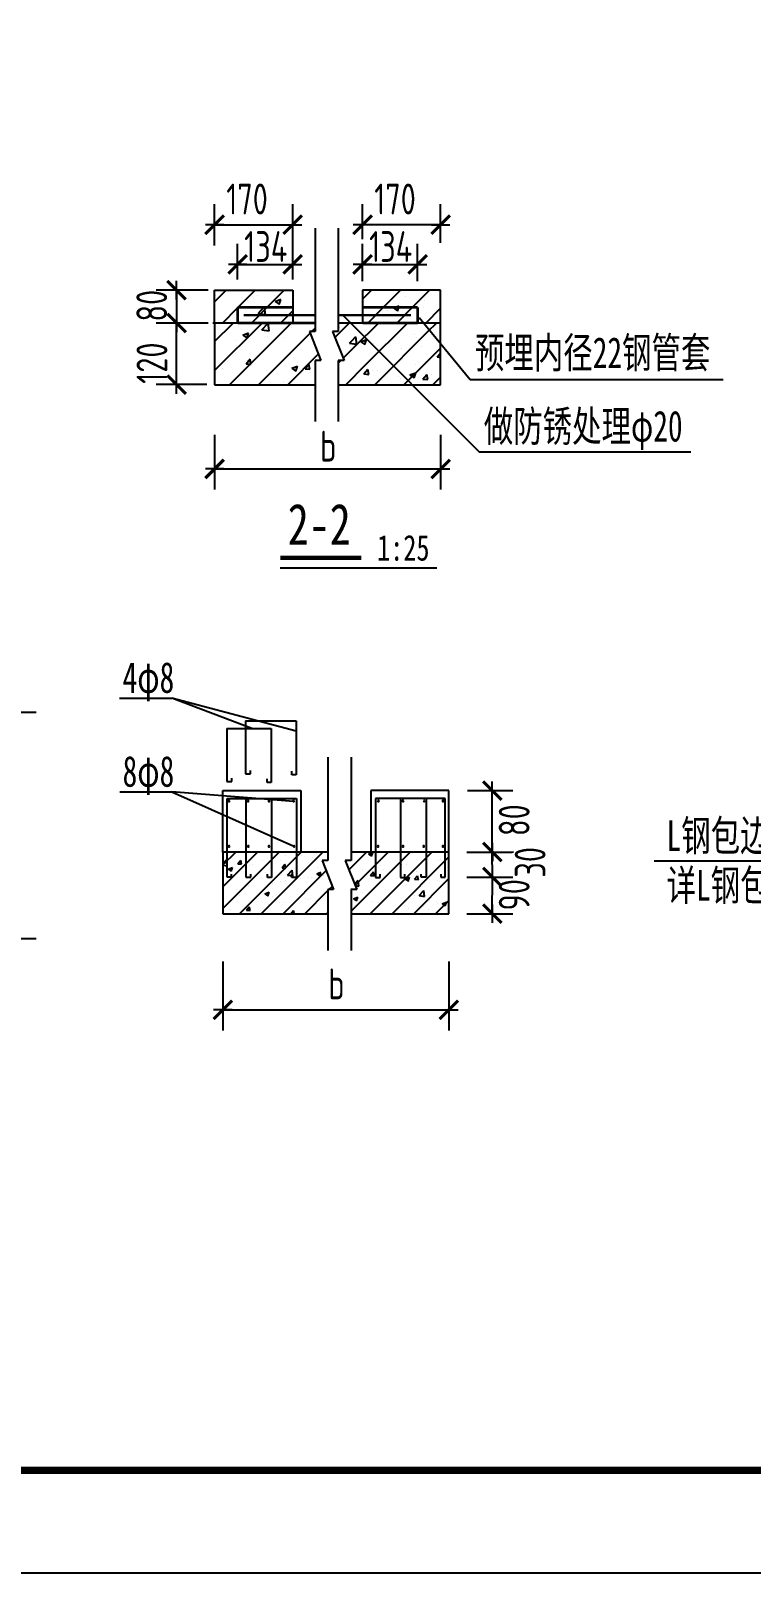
# Model space of a CAD drawing. Extents: x 2969 to 3809, y -1283 to -33.
# Drawn here: x 3108.4 to 3178.5, y -1282.8 to -1132.8 of the extents above; entities that cross this region are included whole.
import ezdxf

# ---------------------------------------------------------------- set-up
doc = ezdxf.new("R2010")
doc.units = 0
doc.header["$LTSCALE"] = 10
for name, color, linetype in [('0-TK', 7, 'Continuous'), ('填充', 8, 'Continuous'), ('尺寸标注', 1, 'Continuous'), ('文字', 3, 'Continuous'), ('标注引线', 3, 'Continuous'), ('轮廓', 7, 'Continuous'), ('钢筋', 4, 'Continuous')]:
    doc.layers.add(name, color=color, linetype=linetype)
doc.styles.add('GJ', font='tssdeng.shx', dxfattribs={"width": 0.75, "bigfont": 'hztxt.shx'})
doc.styles.add('HZTXT', font='仿宋_GB2312_0.ttf', dxfattribs={"width": 0.6, "height": 1.25})

# ---------------------------------------------------------------- blocks, each defined once
blk = doc.blocks.new('_DIMX')
blk.add_line((-150, 0), (150, 0))
at = {"const_width": 50}
blk.add_lwpolyline([(-150.36, -150.36), (150.36, 150.36)], dxfattribs=at)

msp = doc.modelspace()

# ---------------------------------------------------------------- linework, layer by layer
at = {"linetype": 'Continuous', "const_width": 0.7}
msp.add_lwpolyline([(2994.454, -995.813), (3379.454, -995.813), (3379.454, -1272.813), (2994.454, -1272.813)], close=True, dxfattribs=at)
at = {"layer": '0-TK'}
msp.add_lwpolyline([(2969.454, -985.813), (3389.454, -985.813), (3389.454, -1282.813), (2969.454, -1282.813)], close=True, dxfattribs=at)
at = {"layer": '填充'}
for p, q in [((3126.265, -1159.115), (3127.392, -1157.987)), ((3128.549, -1159.659), (3130.221, -1157.987)), ((3131.378, -1159.659), (3133.049, -1157.987)), ((3132.049, -1158.098), (3132.049, -1158.098)), ((3140.665, -1158.857), (3141.535, -1157.987)), ((3142.691, -1159.659), (3144.363, -1157.987)), ((3145.52, -1159.659), (3147.191, -1157.987)), ((3148.095, -1158.154), (3148.095, -1158.154)), ((3126.298, -1159.096), (3126.298, -1159.096)), ((3126.377, -1158.558), (3126.377, -1158.558)), ((3127.021, -1161.187), (3128.504, -1159.704)), ((3128.504, -1159.704), (3128.549, -1159.659)), ((3129.465, -1158.992), (3129.465, -1158.992)), ((3129.849, -1161.187), (3131.378, -1159.659)), ((3130.07, -1158.802), (3130.07, -1158.802)), ((3130.406, -1158.533), (3130.406, -1158.533)), ((3130.494, -1160.251), (3131.062, -1159.659)), ((3131.062, -1159.659), (3131.117, -1159.601)), ((3131.118, -1159.659), (3131.115, -1159.63)), ((3131.203, -1160.389), (3131.118, -1159.659)), ((3132.073, -1158.539), (3132.073, -1158.539)), ((3132.161, -1159.084), (3132.722, -1158.869)), ((3132.161, -1159.084), (3132.559, -1159.352)), ((3132.557, -1159.387), (3132.719, -1158.904)), ((3133.736, -1159.172), (3133.736, -1159.172)), ((3141.163, -1161.187), (3142.691, -1159.659)), ((3142.277, -1159.533), (3142.277, -1159.533)), ((3142.612, -1159.521), (3142.612, -1159.521)), ((3143.429, -1158.955), (3143.429, -1158.955)), ((3143.659, -1159.724), (3143.829, -1159.659)), ((3143.659, -1159.724), (3144.056, -1159.993)), ((3143.829, -1159.659), (3144.219, -1159.509)), ((3143.991, -1161.187), (3145.52, -1159.659)), ((3144.054, -1160.028), (3144.178, -1159.659)), ((3144.178, -1159.659), (3144.216, -1159.544)), ((3144.861, -1158.639), (3144.861, -1158.639)), ((3146.548, -1159.714), (3146.548, -1159.714)), ((3146.653, -1159.009), (3146.653, -1159.009)), ((3146.82, -1161.187), (3148.265, -1159.742)), ((3148.136, -1159.302), (3148.136, -1159.302)), ((3126.265, -1162.985), (3128.062, -1161.187)), ((3126.265, -1165.813), (3130.891, -1161.187)), ((3127.719, -1167.187), (3133.719, -1161.187)), ((3130.494, -1160.251), (3131.206, -1160.361)), ((3130.847, -1161.839), (3131.47, -1161.19)), ((3131.558, -1161.955), (3131.47, -1161.196)), ((3132.678, -1161.187), (3133.865, -1160)), ((3138.863, -1161.7), (3139.376, -1161.187)), ((3139.938, -1163.453), (3142.204, -1161.187)), ((3141.014, -1165.206), (3145.033, -1161.187)), ((3141.486, -1161.202), (3141.486, -1161.202)), ((3143.083, -1159.967), (3143.083, -1159.967)), ((3147.053, -1161.995), (3147.861, -1161.187)), ((3128.589, -1161.557), (3128.589, -1161.557)), ((3129.002, -1162.373), (3129.562, -1162.158)), ((3129.002, -1162.373), (3129.4, -1162.641)), ((3129.399, -1162.649), (3129.562, -1162.165)), ((3129.555, -1162.187), (3129.555, -1162.187)), ((3130.548, -1167.187), (3135.56, -1162.174)), ((3130.847, -1161.839), (3131.559, -1161.95)), ((3131.401, -1162.53), (3131.401, -1162.53)), ((3132.86, -1161.738), (3132.86, -1161.738)), ((3133.09, -1162.604), (3133.09, -1162.604)), ((3133.71, -1161.587), (3133.71, -1161.587)), ((3135.707, -1162.027), (3136.062, -1161.673)), ((3137.968, -1162.595), (3138.863, -1161.7)), ((3138.456, -1161.601), (3138.456, -1161.601)), ((3139.614, -1162.925), (3140.008, -1162.514)), ((3140.096, -1163.28), (3140.008, -1162.52)), ((3140.499, -1163.014), (3141.059, -1162.799)), ((3140.896, -1163.289), (3141.059, -1162.806)), ((3141.401, -1162.099), (3141.401, -1162.099)), ((3142.089, -1166.959), (3147.053, -1161.995)), ((3145.671, -1162.279), (3145.671, -1162.279)), ((3145.916, -1162.575), (3145.916, -1162.575)), ((3126.369, -1163.193), (3126.369, -1163.193)), ((3128.371, -1162.929), (3128.371, -1162.929)), ((3128.424, -1163.405), (3128.424, -1163.405)), ((3133.376, -1167.187), (3136.363, -1164.2)), ((3133.613, -1164.25), (3133.613, -1164.25)), ((3138.771, -1164.621), (3139.938, -1163.453)), ((3139.382, -1164.358), (3139.382, -1164.358)), ((3139.385, -1163.163), (3139.614, -1162.925)), ((3139.385, -1163.163), (3139.8, -1163.228)), ((3139.8, -1163.228), (3140.097, -1163.274)), ((3140.499, -1163.014), (3140.897, -1163.282)), ((3141.761, -1163.175), (3141.761, -1163.175)), ((3144.434, -1163.693), (3144.434, -1163.693)), ((3144.69, -1167.187), (3148.172, -1163.705)), ((3146.437, -1163.429), (3146.437, -1163.429)), ((3147.923, -1164.488), (3148.265, -1164.131)), ((3148.172, -1163.705), (3148.265, -1163.612)), ((3127.031, -1165.645), (3127.031, -1165.645)), ((3129.297, -1165.685), (3129.297, -1165.685)), ((3129.324, -1165.143), (3129.71, -1164.683)), ((3129.324, -1165.143), (3129.802, -1165.185)), ((3129.457, -1164.85), (3129.457, -1164.85)), ((3129.802, -1165.192), (3129.709, -1164.691)), ((3131.302, -1165.826), (3131.302, -1165.826)), ((3133.777, -1165.594), (3134.337, -1165.379)), ((3133.777, -1165.594), (3134.175, -1165.862)), ((3134.175, -1165.87), (3134.337, -1165.386)), ((3134.349, -1165.02), (3134.349, -1165.02)), ((3135.062, -1165.645), (3135.448, -1165.185)), ((3135.062, -1165.645), (3135.541, -1165.687)), ((3135.54, -1165.694), (3135.448, -1165.193)), ((3136.352, -1164.757), (3136.352, -1164.757)), ((3138.303, -1165.088), (3138.552, -1164.839)), ((3139.033, -1167.187), (3141.014, -1165.206)), ((3140.8, -1166.147), (3141.186, -1165.687)), ((3141.278, -1166.196), (3141.186, -1165.695)), ((3141.664, -1165.838), (3141.664, -1165.838)), ((3142.09, -1165.776), (3142.09, -1165.776)), ((3145.819, -1165.238), (3145.819, -1165.238)), ((3146.756, -1164.975), (3146.756, -1164.975)), ((3147.923, -1164.488), (3148.265, -1164.541)), ((3126.267, -1166.084), (3126.267, -1166.084)), ((3128.718, -1166.72), (3128.718, -1166.72)), ((3132.988, -1166.9), (3132.988, -1166.9)), ((3133.515, -1166.913), (3133.515, -1166.913)), ((3135.572, -1166.006), (3135.572, -1166.006)), ((3139.843, -1166.187), (3139.843, -1166.187)), ((3140.8, -1166.147), (3141.279, -1166.189)), ((3141.861, -1167.187), (3142.089, -1166.959)), ((3142.33, -1166.848), (3142.33, -1166.848)), ((3144.113, -1166.367), (3144.113, -1166.367)), ((3144.332, -1166.584), (3144.332, -1166.584)), ((3145.274, -1166.235), (3145.834, -1166.02)), ((3145.274, -1166.235), (3145.672, -1166.503)), ((3145.672, -1166.51), (3145.834, -1166.027)), ((3146.539, -1166.649), (3146.924, -1166.189)), ((3146.539, -1166.649), (3147.017, -1166.691)), ((3147.016, -1166.698), (3146.924, -1166.197)), ((3147.362, -1166.185), (3147.362, -1166.185)), ((3147.518, -1167.187), (3148.265, -1166.44)), ((3127.064, -1213.909), (3128.319, -1212.653)), ((3127.064, -1216.03), (3130.44, -1212.653)), ((3127.064, -1218.151), (3132.562, -1212.653)), ((3127.064, -1213.795), (3127.423, -1213.42)), ((3127.489, -1213.996), (3127.423, -1213.426)), ((3128.52, -1213.803), (3128.809, -1213.459)), ((3128.52, -1213.803), (3128.879, -1213.835)), ((3128.65, -1213.819), (3128.65, -1213.819)), ((3128.683, -1218.653), (3134.683, -1212.653)), ((3128.878, -1213.842), (3128.809, -1213.466)), ((3129.645, -1213.641), (3129.645, -1213.641)), ((3129.907, -1213.843), (3129.907, -1213.843)), ((3130.804, -1218.653), (3136.804, -1212.653)), ((3130.923, -1213.52), (3130.923, -1213.52)), ((3132.714, -1213.525), (3132.714, -1213.525)), ((3132.824, -1214.18), (3133.113, -1213.835)), ((3133.182, -1214.219), (3133.112, -1213.842)), ((3133.145, -1213.04), (3133.145, -1213.04)), ((3134.712, -1213.021), (3134.712, -1213.021)), ((3135.745, -1213.141), (3135.745, -1213.141)), ((3136.214, -1212.823), (3136.214, -1212.823)), ((3139.327, -1214.373), (3141.047, -1212.653)), ((3139.539, -1218.404), (3145.29, -1212.653)), ((3139.929, -1215.892), (3143.168, -1212.653)), ((3141.239, -1212.854), (3141.659, -1212.693)), ((3141.239, -1212.854), (3141.537, -1213.055)), ((3141.411, -1218.653), (3147.411, -1212.653)), ((3141.537, -1213.063), (3141.658, -1212.7)), ((3143.532, -1218.653), (3149.064, -1213.122)), ((3144.472, -1213.895), (3144.472, -1213.895)), ((3144.899, -1213.882), (3144.899, -1213.882)), ((3145.933, -1213.338), (3145.933, -1213.338)), ((3148.016, -1213.432), (3148.016, -1213.432)), ((3148.261, -1213.396), (3148.261, -1213.396)), ((3127.064, -1213.924), (3127.49, -1213.99)), ((3127.148, -1214.017), (3127.148, -1214.017)), ((3127.575, -1214.309), (3127.995, -1214.147)), ((3127.575, -1214.309), (3127.873, -1214.51)), ((3127.872, -1214.517), (3127.994, -1214.155)), ((3127.969, -1214.513), (3127.969, -1214.513)), ((3129.633, -1213.948), (3129.633, -1213.948)), ((3131.172, -1214.649), (3131.172, -1214.649)), ((3132.824, -1214.18), (3133.182, -1214.211)), ((3132.926, -1218.653), (3137.12, -1214.459)), ((3133.109, -1213.978), (3133.109, -1213.978)), ((3133.134, -1215.388), (3133.134, -1215.388)), ((3133.359, -1214.901), (3133.827, -1214.414)), ((3133.359, -1214.901), (3133.893, -1214.983)), ((3133.892, -1214.989), (3133.826, -1214.42)), ((3134.375, -1214.784), (3134.375, -1214.784)), ((3134.636, -1215.19), (3134.636, -1215.19)), ((3135.436, -1215.14), (3135.436, -1215.14)), ((3135.672, -1215.139), (3135.672, -1215.139)), ((3136.197, -1214.789), (3136.617, -1214.628)), ((3136.197, -1214.789), (3136.496, -1214.991)), ((3136.312, -1214.114), (3136.312, -1214.114)), ((3136.495, -1214.998), (3136.617, -1214.635)), ((3136.908, -1214.891), (3136.908, -1214.891)), ((3137.127, -1214.556), (3137.148, -1214.531)), ((3137.127, -1214.556), (3137.16, -1214.559)), ((3139.515, -1214.249), (3139.515, -1214.249)), ((3139.881, -1215.771), (3140.23, -1215.407)), ((3140.296, -1215.982), (3140.23, -1215.413)), ((3140.697, -1214.392), (3140.697, -1214.392)), ((3140.78, -1215.055), (3140.78, -1215.055)), ((3141.431, -1214.933), (3141.72, -1214.588)), ((3141.431, -1214.933), (3141.79, -1214.964)), ((3141.789, -1214.972), (3141.72, -1214.596)), ((3141.869, -1214.266), (3141.869, -1214.266)), ((3142.199, -1214.194), (3142.199, -1214.194)), ((3142.434, -1213.939), (3142.434, -1213.939)), ((3142.718, -1214.384), (3142.718, -1214.384)), ((3143.983, -1215.19), (3143.983, -1215.19)), ((3144.82, -1215.27), (3145.24, -1215.109)), ((3144.82, -1215.27), (3145.119, -1215.471)), ((3145.118, -1215.478), (3145.24, -1215.116)), ((3145.654, -1218.653), (3149.064, -1215.243)), ((3145.734, -1215.309), (3146.024, -1214.965)), ((3145.734, -1215.309), (3146.093, -1215.341)), ((3145.921, -1214.52), (3145.921, -1214.52)), ((3146.093, -1215.348), (3146.023, -1214.972)), ((3147.186, -1215.325), (3147.186, -1215.325)), ((3128.438, -1216.341), (3128.438, -1216.341)), ((3128.713, -1216.893), (3128.713, -1216.893)), ((3129.344, -1215.887), (3129.344, -1215.887)), ((3129.56, -1215.945), (3129.56, -1215.945)), ((3131.156, -1216.724), (3131.576, -1216.563)), ((3131.156, -1216.724), (3131.454, -1216.926)), ((3131.454, -1216.933), (3131.576, -1216.571)), ((3131.937, -1215.74), (3131.937, -1215.74)), ((3132.641, -1215.523), (3132.641, -1215.523)), ((3135.047, -1218.653), (3137.297, -1216.403)), ((3137.395, -1216.305), (3137.722, -1215.978)), ((3139.941, -1215.921), (3140.296, -1215.977)), ((3140.621, -1216.561), (3140.621, -1216.561)), ((3141.796, -1216.264), (3141.796, -1216.264)), ((3142.893, -1216.261), (3142.893, -1216.261)), ((3144.826, -1215.88), (3144.826, -1215.88)), ((3145.686, -1216.918), (3145.686, -1216.918)), ((3146.166, -1216.887), (3146.634, -1216.4)), ((3146.166, -1216.887), (3146.7, -1216.97)), ((3146.699, -1216.976), (3146.633, -1216.406)), ((3146.683, -1215.763), (3146.683, -1215.763)), ((3147.943, -1215.43), (3147.943, -1215.43)), ((3148.185, -1215.565), (3148.185, -1215.565)), ((3127.766, -1218.253), (3127.766, -1218.253)), ((3129.353, -1218.316), (3129.642, -1217.972)), ((3129.353, -1218.316), (3129.711, -1218.348)), ((3129.487, -1217.943), (3129.487, -1217.943)), ((3129.711, -1218.355), (3129.641, -1217.979)), ((3131.555, -1217.754), (3131.555, -1217.754)), ((3131.916, -1217.028), (3131.916, -1217.028)), ((3132.568, -1217.52), (3132.568, -1217.52)), ((3133.057, -1217.556), (3133.057, -1217.556)), ((3133.69, -1218.653), (3133.946, -1218.348)), ((3134, -1218.653), (3133.945, -1218.356)), ((3135.119, -1217.163), (3135.119, -1217.163)), ((3135.33, -1217.257), (3135.33, -1217.257)), ((3135.599, -1217.136), (3135.599, -1217.136)), ((3139.779, -1217.205), (3140.199, -1217.044)), ((3139.779, -1217.205), (3140.077, -1217.406)), ((3140.077, -1217.414), (3140.198, -1217.051)), ((3141.525, -1217.434), (3141.525, -1217.434)), ((3141.723, -1218.261), (3141.723, -1218.261)), ((3142.187, -1217.519), (3142.187, -1217.519)), ((3144.727, -1217.569), (3144.727, -1217.569)), ((3144.753, -1217.877), (3144.753, -1217.877)), ((3145.104, -1218.129), (3145.104, -1218.129)), ((3146.606, -1217.931), (3146.606, -1217.931)), ((3147.123, -1218.235), (3147.123, -1218.235)), ((3147.775, -1218.653), (3149.064, -1217.365)), ((3147.87, -1217.427), (3147.87, -1217.427)), ((3147.93, -1217.705), (3147.93, -1217.705)), ((3148.402, -1217.686), (3148.822, -1217.524)), ((3148.402, -1217.686), (3148.7, -1217.887)), ((3148.699, -1217.894), (3148.821, -1217.532)), ((3148.879, -1217.632), (3148.879, -1217.632)), ((3137.168, -1218.653), (3137.297, -1218.524)), ((3141.315, -1218.628), (3141.315, -1218.628))]:
    msp.add_line(p, q, dxfattribs=at)
at = {"layer": '尺寸标注'}
for p, q in [((3126.265, -1153.657), (3126.265, -1149.626)), ((3133.865, -1153.657), (3133.865, -1149.626)), ((3140.665, -1153.017), (3140.665, -1149.626)), ((3148.265, -1153.38), (3148.265, -1149.626)), ((3126.271, -1151.626), (3133.859, -1151.626)), ((3148.259, -1151.626), (3140.671, -1151.626)), ((3128.504, -1156.969), (3128.504, -1153.48)), ((3133.865, -1156.969), (3133.865, -1153.48)), ((3140.661, -1157.115), (3140.661, -1153.48)), ((3146.022, -1157.115), (3146.022, -1153.48)), ((3128.51, -1155.48), (3133.859, -1155.48)), ((3140.667, -1155.48), (3146.016, -1155.48)), ((3125.63, -1157.987), (3120.563, -1157.987)), ((3122.563, -1157.993), (3122.563, -1161.181)), ((3125.513, -1161.187), (3120.563, -1161.187)), ((3125.63, -1161.187), (3120.563, -1161.187)), ((3122.563, -1161.181), (3122.563, -1161.175)), ((3122.563, -1167.183), (3122.563, -1161.187)), ((3125.513, -1167.183), (3120.563, -1167.183)), ((3122.563, -1167.189), (3122.563, -1167.195)), ((3126.265, -1172.061), (3126.265, -1177.379)), ((3148.265, -1172.061), (3148.265, -1177.379)), ((3126.271, -1175.379), (3148.259, -1175.379)), ((3100.982, -1199.058), (3108.898, -1199.058)), ((3150.867, -1206.683), (3155.293, -1206.683)), ((3153.293, -1212.647), (3153.293, -1206.689)), ((3153.293, -1211.753), (3153.294, -1213.553)), ((3150.808, -1212.653), (3155.235, -1212.653)), ((3150.867, -1212.653), (3155.352, -1212.652)), ((3153.293, -1212.647), (3153.293, -1212.641)), ((3153.294, -1215.092), (3153.293, -1212.653)), ((3150.809, -1215.093), (3155.294, -1215.091)), ((3150.809, -1215.093), (3155.294, -1215.093)), ((3153.293, -1218.648), (3153.294, -1215.099)), ((3153.294, -1215.992), (3153.294, -1214.192)), ((3153.294, -1215.098), (3153.294, -1215.104)), ((3150.808, -1218.653), (3155.293, -1218.654)), ((3100.982, -1221.058), (3108.898, -1221.058)), ((3127.064, -1223.314), (3127.064, -1230.007)), ((3149.064, -1223.314), (3149.064, -1230.007)), ((3127.07, -1228.007), (3149.058, -1228.007))]:
    msp.add_line(p, q, dxfattribs=at)
at = {"layer": '标注引线'}
for p, q in [((3138.754, -1160.423), (3152.006, -1173.73)), ((3146.179, -1160.659), (3151.141, -1166.677)), ((3151.141, -1166.677), (3175.774, -1166.677)), ((3152.006, -1173.73), (3172.609, -1173.73)), ((3147.893, -1185.036), (3132.65, -1185.036)), ((3117.005, -1197.68), (3122.105, -1197.68)), ((3134.193, -1200.899), (3122.105, -1197.68)), ((3129.885, -1200.623), (3122.105, -1197.68)), ((3117.033, -1206.811), (3122.106, -1206.811)), ((3133.968, -1207.745), (3122.106, -1206.811)), ((3122.106, -1206.811), (3133.968, -1212.099)), ((3196.579, -1213.544), (3169.047, -1213.544))]:
    msp.add_line(p, q, dxfattribs=at)
at = {"layer": '标注引线', "const_width": 0.4}
msp.add_lwpolyline([(3140.537, -1184.036), (3132.65, -1184.036)], dxfattribs=at)
at = {"layer": '轮廓'}
for p, q in [((3136.062, -1151.945), (3136.062, -1162.027)), ((3138.303, -1151.945), (3138.303, -1162.027)), ((3126.265, -1161.187), (3126.265, -1157.987)), ((3126.265, -1157.987), (3133.865, -1157.987)), ((3133.865, -1157.987), (3133.865, -1161.187)), ((3148.265, -1157.987), (3140.665, -1157.987)), ((3140.665, -1157.987), (3140.665, -1161.187)), ((3148.265, -1161.187), (3148.265, -1157.987)), ((3136.062, -1161.187), (3126.1, -1161.187)), ((3126.265, -1161.187), (3126.265, -1167.187)), ((3148.265, -1161.187), (3138.303, -1161.187)), ((3148.265, -1167.187), (3148.265, -1161.187)), ((3136.062, -1162.027), (3135.502, -1162.027)), ((3135.502, -1162.027), (3136.616, -1164.839)), ((3138.303, -1162.027), (3137.744, -1162.027)), ((3137.744, -1162.027), (3138.858, -1164.839)), ((3136.616, -1164.839), (3136.057, -1164.839)), ((3136.062, -1164.839), (3136.062, -1170.76)), ((3138.858, -1164.839), (3138.298, -1164.839)), ((3138.303, -1164.839), (3138.303, -1170.76)), ((3126.265, -1167.187), (3136.062, -1167.187)), ((3138.303, -1167.187), (3148.265, -1167.187)), ((3137.297, -1203.411), (3137.297, -1213.493)), ((3139.539, -1203.411), (3139.539, -1213.493)), ((3127.064, -1212.653), (3127.064, -1206.683)), ((3127.064, -1206.683), (3134.664, -1206.683)), ((3134.664, -1206.683), (3134.664, -1212.653)), ((3149.064, -1206.683), (3141.464, -1206.683)), ((3141.464, -1206.683), (3141.464, -1212.653)), ((3149.064, -1212.653), (3149.064, -1206.683)), ((3127.064, -1212.653), (3127.064, -1218.653)), ((3137.297, -1212.653), (3127.064, -1212.653)), ((3137.297, -1213.493), (3136.737, -1213.493)), ((3136.737, -1213.493), (3137.851, -1216.305)), ((3139.539, -1213.493), (3138.979, -1213.493)), ((3138.979, -1213.493), (3140.093, -1216.305)), ((3149.064, -1212.653), (3139.539, -1212.653)), ((3149.064, -1218.653), (3149.064, -1212.653)), ((3127.072, -1216.186), (3127.072, -1216.186)), ((3137.851, -1216.305), (3137.292, -1216.305)), ((3137.297, -1216.305), (3137.297, -1222.226)), ((3140.093, -1216.305), (3139.533, -1216.305)), ((3139.539, -1216.305), (3139.539, -1222.226)), ((3127.064, -1218.653), (3137.297, -1218.653)), ((3139.539, -1218.653), (3149.064, -1218.653))]:
    msp.add_line(p, q, dxfattribs=at)
at = {"layer": '钢筋'}
for p, q in [((3129.269, -1199.88), (3129.269, -1205.041)), ((3129.269, -1199.88), (3134.193, -1199.88)), ((3134.193, -1199.88), (3134.193, -1205.147)), ((3127.439, -1200.623), (3127.439, -1205.784)), ((3127.439, -1200.623), (3131.774, -1200.623)), ((3131.774, -1200.623), (3131.774, -1205.891)), ((3129.766, -1205.041), (3129.766, -1204.739)), ((3133.784, -1205.147), (3133.784, -1204.774)), ((3127.439, -1205.784), (3127.936, -1205.784)), ((3127.936, -1205.784), (3127.936, -1205.482)), ((3129.269, -1205.041), (3129.766, -1205.041)), ((3131.365, -1205.891), (3131.365, -1205.518)), ((3131.774, -1205.891), (3131.365, -1205.891)), ((3134.193, -1205.147), (3133.784, -1205.147)), ((3127.476, -1215.092), (3127.476, -1207.436)), ((3127.476, -1207.436), (3134.23, -1207.436)), ((3129.305, -1207.436), (3129.305, -1215.087)), ((3131.81, -1207.436), (3131.81, -1215.132)), ((3134.23, -1207.436), (3134.23, -1215.141)), ((3148.688, -1207.436), (3141.934, -1207.436)), ((3141.934, -1207.436), (3141.934, -1215.141)), ((3144.353, -1207.436), (3144.353, -1215.132)), ((3146.858, -1207.436), (3146.858, -1215.087)), ((3148.688, -1215.092), (3148.688, -1207.436)), ((3127.867, -1215.092), (3127.476, -1215.092)), ((3127.867, -1214.824), (3127.867, -1215.092)), ((3129.305, -1215.087), (3129.803, -1215.088)), ((3129.803, -1215.088), (3129.803, -1214.81)), ((3131.402, -1215.132), (3131.402, -1214.81)), ((3131.81, -1215.132), (3131.402, -1215.132)), ((3133.78, -1215.143), (3133.78, -1214.82)), ((3134.23, -1215.141), (3133.78, -1215.143)), ((3141.934, -1215.141), (3142.384, -1215.143)), ((3142.384, -1215.143), (3142.384, -1214.82)), ((3144.353, -1215.132), (3144.762, -1215.132)), ((3144.762, -1215.132), (3144.762, -1214.81)), ((3146.361, -1215.088), (3146.361, -1214.81)), ((3146.858, -1215.087), (3146.361, -1215.088)), ((3148.296, -1214.824), (3148.296, -1215.092)), ((3148.296, -1215.092), (3148.688, -1215.092))]:
    msp.add_line(p, q, dxfattribs=at)
at = {"layer": '钢筋', "const_width": 0.25}
for points in [[(3128.504, -1161.187), (3128.504, -1159.659)], [(3128.504, -1159.659), (3133.865, -1159.659)], [(3146.025, -1159.659), (3140.665, -1159.659)], [(3146.025, -1161.187), (3146.025, -1159.659)], [(3136.062, -1161.187), (3128.504, -1161.187)], [(3129.105, -1160.423), (3136.062, -1160.423)], [(3138.303, -1160.423), (3145.367, -1160.423)], [(3140.665, -1161.187), (3146.025, -1161.187)]]:
    msp.add_lwpolyline(points, dxfattribs=at)
at = {"layer": '钢筋'}
for centre, start, end in [((3127.672, -1207.683), 0, 180), ((3127.672, -1207.683), 180, 0), ((3129.504, -1207.683), 0, 180), ((3129.504, -1207.683), 180, 0), ((3131.557, -1207.683), 0, 180), ((3131.557, -1207.683), 180, 0), ((3133.968, -1207.683), 0, 180), ((3133.968, -1207.683), 180, 0), ((3142.196, -1207.683), 0, 180), ((3142.196, -1207.683), 180, 0), ((3144.607, -1207.683), 0, 180), ((3144.607, -1207.683), 180, 0), ((3146.66, -1207.683), 0, 180), ((3146.66, -1207.683), 180, 0), ((3148.492, -1207.683), 0, 180), ((3148.492, -1207.683), 180, 0), ((3127.672, -1212.099), 0, 180), ((3127.672, -1212.099), 180, 0), ((3129.556, -1212.099), 0, 180), ((3129.556, -1212.099), 180, 0), ((3131.569, -1212.099), 0, 180), ((3131.569, -1212.099), 180, 0), ((3134.005, -1212.099), 0, 180), ((3134.005, -1212.099), 180, 0), ((3142.159, -1212.099), 0, 180), ((3142.159, -1212.099), 180, 0), ((3144.595, -1212.099), 0, 180), ((3144.595, -1212.099), 180, 0), ((3146.608, -1212.099), 0, 180), ((3146.608, -1212.099), 180, 0), ((3148.492, -1212.099), 0, 180), ((3148.492, -1212.099), 180, 0)]:
    msp.add_arc(centre, 0.0625, start, end, dxfattribs=at)

# ---------------------------------------------------------------- block references
at = {"layer": '尺寸标注'}
for p, xscale, yscale, zscale, rotation in [((3126.265, -1151.626), 0.005999999993946403, 0.005999999993946403, 0.005999999993946403, 180), ((3140.665, -1151.626), 0.005999999993946403, 0.005999999993946403, 0.005999999993946403, 180), ((3128.504, -1155.48), 0.005999999993946403, 0.005999999993946403, 0.005999999993946403, 180), ((3140.661, -1155.48), 0.005999999993946403, 0.005999999993946403, 0.005999999993946403, 180), ((3122.563, -1157.987), 0.005999999993946403, 0.005999999993946403, 0.005999999993946403, 90), ((3122.563, -1161.187), 0.005999999993946403, 0.005999999993946403, 0.005999999993946403, 270), ((3122.563, -1161.187), 0.005999999993946403, 0.005999999993946403, 0.005999999993946403, 270), ((3122.563, -1167.183), 0.005999999993946403, 0.005999999993946403, 0.005999999993946403, 90), ((3126.265, -1175.379), 0.005999999993946403, 0.005999999993946403, 0.005999999993946403, 180), ((3153.293, -1206.683), 0.005999999993946403, 0.005999999993946403, 0.005999999993946403, 90), ((3153.293, -1212.653), 0.005999999993946403, 0.005999999993946403, 0.005999999993946403, 270), ((3153.294, -1215.093), 0.00600000000185172, 0.00600000000185172, 0.00600000000185172, 89.98979251346493), ((3153.293, -1218.654), 0.00600000000185172, 0.00600000000185172, 0.00600000000185172, 269.9897925134649), ((3127.064, -1228.007), 0.005999999993946403, 0.005999999993946403, 0.005999999993946403, 180)]:
    msp.add_blockref('_DIMX', p, dxfattribs=dict(at, xscale=xscale, yscale=yscale, zscale=zscale, rotation=rotation))
at = {"layer": '尺寸标注', "xscale": 0.005999999993946403, "yscale": 0.005999999993946403, "zscale": 0.005999999993946403}
for p in [(3133.865, -1151.626), (3148.265, -1151.626), (3133.865, -1155.48), (3146.022, -1155.48), (3148.265, -1175.379), (3149.064, -1228.007)]:
    msp.add_blockref('_DIMX', p, dxfattribs=at)

# ---------------------------------------------------------------- texts
at = {"layer": '尺寸标注', "style": 'GJ', "width": 0.75}
for s, p in [('170', (3127.398, -1150.626)), ('170', (3141.798, -1150.626)), ('b', (3136.528, -1174.671)), ('b', (3137.327, -1226.99))]:
    msp.add_text(s, height=3, dxfattribs=at).set_placement(p)
for s, p in [('80', (3121.647, -1161.048)), ('120', (3121.666, -1167.095)), ('80', (3156.921, -1211.101)), ('30', (3158.471, -1215.146)), ('90', (3156.921, -1218.34))]:
    msp.add_text(s, height=3, rotation=90, dxfattribs=at).set_placement(p)
at = {"layer": '尺寸标注', "char_height": 3, "attachment_point": 5, "style": 'GJ'}
for insert in [(3131.246, -1153.748), (3143.403, -1153.748)]:
    msp.add_mtext('\\A1;134', dxfattribs=dict(at, insert=insert))
at = {"layer": '文字', "style": 'HZTXT'}
for s, height, width, p in [('预埋内径22钢管套', 3, 0.7, (3151.607, -1165.569)), ('做防锈处理φ20', 3, 0.7, (3152.463, -1172.717)), ('2-2', 4, 0.75, (3133.385, -1182.765)), ('1:25', 2.5, 0.75, (3142.078, -1184.304)), ('4φ8', 3, 0.7, (3117.308, -1197.171)), ('8φ8', 3, 0.7, (3117.308, -1206.302)), ('L钢包边，厚度6mm', 3, 0.7, (3170.25, -1212.561)), ('详L钢包边截面大样', 3, 0.7, (3170.25, -1217.389))]:
    msp.add_text(s, height=height, dxfattribs=dict(at, width=width)).set_placement(p)

doc.saveas('drawing.dxf')
